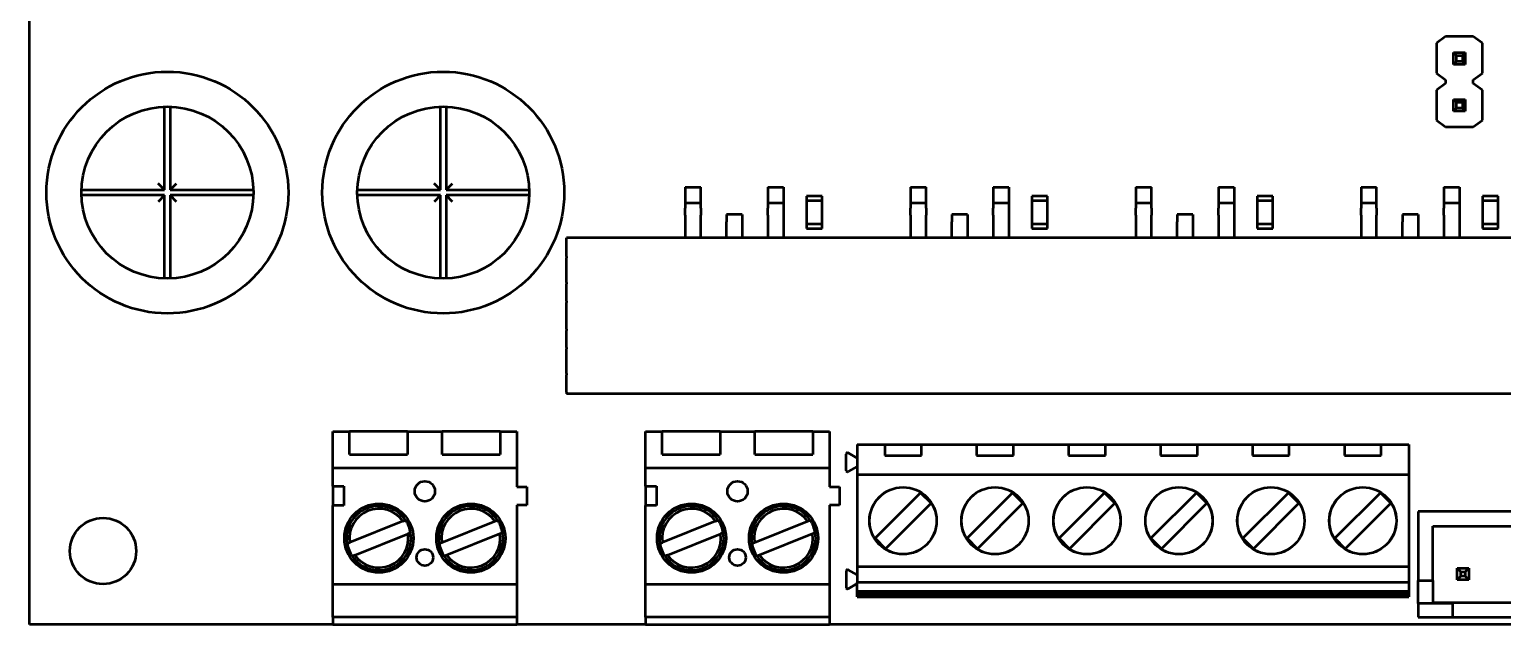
# Model space of a CAD drawing. Header units: inches. Extents: x 2.92 to 8.77, y 2.26 to 6.
# Drawn here: x 3.007 to 6.16, y 2.264 to 3.538 of the extents above; entities that cross this region are included whole.
import ezdxf

# ---------------------------------------------------------------- set-up
doc = ezdxf.new("R2010")
doc.units = ezdxf.units.IN
doc.header["$MEASUREMENT"] = 0
doc.layers.add('Visible (ANSI)', color=7, linetype='Continuous', lineweight=50)

msp = doc.modelspace()

# ---------------------------------------------------------------- linework, layer by layer
at = {"layer": 'Visible (ANSI)'}
for p, q in [((3.0069, 2.2638), (3.0069, 5.1102)), ((6.0384, 3.5236), (6.0187, 3.5091)), ((6.0187, 3.5091), (6.0187, 3.4451)), ((6.0974, 3.5236), (6.0384, 3.5236)), ((6.1171, 3.5091), (6.0974, 3.5236)), ((6.1171, 3.4451), (6.1171, 3.5091)), ((6.0553, 3.4887), (6.0805, 3.4887)), ((6.0553, 3.4635), (6.0553, 3.4887)), ((6.0553, 3.4887), (6.0616, 3.4824)), ((6.0616, 3.4698), (6.0553, 3.4635)), ((6.0616, 3.4698), (6.0616, 3.4824)), ((6.0616, 3.4824), (6.0742, 3.4824)), ((6.0742, 3.4698), (6.0616, 3.4698)), ((6.0805, 3.4887), (6.0742, 3.4824)), ((6.0742, 3.4824), (6.0742, 3.4698)), ((6.0742, 3.4698), (6.0805, 3.4635)), ((6.0805, 3.4887), (6.0805, 3.4635)), ((6.0187, 3.4451), (6.0384, 3.4305)), ((6.0805, 3.4635), (6.0553, 3.4635)), ((6.0974, 3.4305), (6.1171, 3.4451)), ((6.0384, 3.4226), (6.0187, 3.4081)), ((6.0187, 3.4081), (6.0187, 3.3441)), ((6.0384, 3.4305), (6.0384, 3.4226)), ((6.0974, 3.4226), (6.0974, 3.4305)), ((6.1171, 3.4081), (6.0974, 3.4226)), ((6.1171, 3.3441), (6.1171, 3.4081)), ((6.0553, 3.3887), (6.0805, 3.3887)), ((6.0553, 3.3635), (6.0553, 3.3887)), ((6.0553, 3.3887), (6.0616, 3.3824)), ((6.0616, 3.3698), (6.0616, 3.3824)), ((6.0616, 3.3824), (6.0742, 3.3824)), ((6.0805, 3.3887), (6.0742, 3.3824)), ((6.0742, 3.3824), (6.0742, 3.3698)), ((6.0805, 3.3887), (6.0805, 3.3635)), ((3.2963, 3.1949), (3.2963, 3.3729)), ((3.3081, 3.3729), (3.3081, 3.1949)), ((3.8868, 3.1949), (3.8868, 3.3729)), ((3.8986, 3.3729), (3.8986, 3.1949)), ((6.0187, 3.3441), (6.0384, 3.3295)), ((6.0616, 3.3698), (6.0553, 3.3635)), ((6.0805, 3.3635), (6.0553, 3.3635)), ((6.0742, 3.3698), (6.0616, 3.3698)), ((6.0742, 3.3698), (6.0805, 3.3635)), ((6.0974, 3.3295), (6.1171, 3.3441)), ((6.0384, 3.3295), (6.0974, 3.3295)), ((3.1182, 3.1949), (3.2963, 3.1949)), ((3.2963, 3.1949), (3.2825, 3.2087)), ((3.3081, 3.1949), (3.3219, 3.2087)), ((3.3081, 3.1949), (3.4861, 3.1949)), ((3.7088, 3.1949), (3.8868, 3.1949)), ((3.8868, 3.1949), (3.873, 3.2087)), ((3.8986, 3.1949), (3.9124, 3.2087)), ((3.8986, 3.1949), (4.0767, 3.1949)), ((4.4104, 3.2008), (4.4439, 3.2008)), ((4.4104, 3.2008), (4.4104, 3.1673)), ((4.4439, 3.1673), (4.4439, 3.2008)), ((4.5876, 3.2008), (4.5876, 3.1673)), ((4.5876, 3.2008), (4.6211, 3.2008)), ((4.6211, 3.2008), (4.6211, 3.1673)), ((4.8927, 3.2008), (4.9262, 3.2008)), ((4.8927, 3.2008), (4.8927, 3.1673)), ((4.9262, 3.1673), (4.9262, 3.2008)), ((5.0699, 3.2008), (5.0699, 3.1673)), ((5.0699, 3.2008), (5.1033, 3.2008)), ((5.1033, 3.2008), (5.1033, 3.1673)), ((5.375, 3.2008), (5.4085, 3.2008)), ((5.375, 3.2008), (5.375, 3.1673)), ((5.4085, 3.1673), (5.4085, 3.2008)), ((5.5522, 3.2008), (5.5522, 3.1673)), ((5.5522, 3.2008), (5.5856, 3.2008)), ((5.5856, 3.2008), (5.5856, 3.1673)), ((5.8573, 3.2008), (5.8907, 3.2008)), ((5.8573, 3.2008), (5.8573, 3.1673)), ((5.8907, 3.1673), (5.8907, 3.2008)), ((6.0344, 3.2008), (6.0344, 3.1673)), ((6.0344, 3.2008), (6.0679, 3.2008)), ((6.0679, 3.2008), (6.0679, 3.1673)), ((3.2963, 3.1831), (3.1182, 3.1831)), ((3.2963, 3.1831), (3.2825, 3.1693)), ((3.2963, 3.005), (3.2963, 3.1831)), ((3.4861, 3.1831), (3.3081, 3.1831)), ((3.3219, 3.1693), (3.3081, 3.1831)), ((3.3081, 3.1831), (3.3081, 3.005)), ((3.8868, 3.1831), (3.7088, 3.1831)), ((3.8868, 3.1831), (3.873, 3.1693)), ((3.8868, 3.005), (3.8868, 3.1831)), ((4.0767, 3.1831), (3.8986, 3.1831)), ((3.9124, 3.1693), (3.8986, 3.1831)), ((3.8986, 3.1831), (3.8986, 3.005)), ((4.4104, 3.1673), (4.4439, 3.1673)), ((4.4104, 3.1673), (4.4104, 3.1555)), ((4.4104, 3.1407), (4.4104, 3.1555)), ((4.4439, 3.1555), (4.4439, 3.1673)), ((4.4439, 3.1555), (4.4439, 3.1407)), ((4.5876, 3.1673), (4.5876, 3.1555)), ((4.5876, 3.1673), (4.6211, 3.1673)), ((4.5876, 3.1407), (4.5876, 3.1555)), ((4.6211, 3.1673), (4.6211, 3.1555)), ((4.6211, 3.1555), (4.6211, 3.1407)), ((4.6703, 3.1811), (4.6703, 3.1713)), ((4.7037, 3.1811), (4.6703, 3.1811)), ((4.6703, 3.1713), (4.6703, 3.122)), ((4.7037, 3.1713), (4.6703, 3.1713)), ((4.7037, 3.1713), (4.7037, 3.1811)), ((4.7037, 3.122), (4.7037, 3.1713)), ((4.8927, 3.1673), (4.9262, 3.1673)), ((4.8927, 3.1673), (4.8927, 3.1555)), ((4.8927, 3.1407), (4.8927, 3.1555)), ((4.9262, 3.1555), (4.9262, 3.1673)), ((4.9262, 3.1555), (4.9262, 3.1407)), ((5.0699, 3.1673), (5.0699, 3.1555)), ((5.0699, 3.1673), (5.1033, 3.1673)), ((5.0699, 3.1407), (5.0699, 3.1555)), ((5.1033, 3.1673), (5.1033, 3.1555)), ((5.1033, 3.1555), (5.1033, 3.1407)), ((5.1526, 3.1811), (5.1526, 3.1713)), ((5.186, 3.1811), (5.1526, 3.1811)), ((5.1526, 3.1713), (5.1526, 3.122)), ((5.186, 3.1713), (5.1526, 3.1713)), ((5.186, 3.1713), (5.186, 3.1811)), ((5.186, 3.122), (5.186, 3.1713)), ((5.375, 3.1673), (5.4085, 3.1673)), ((5.375, 3.1673), (5.375, 3.1555)), ((5.375, 3.1407), (5.375, 3.1555)), ((5.4085, 3.1555), (5.4085, 3.1673)), ((5.4085, 3.1555), (5.4085, 3.1407)), ((5.5522, 3.1673), (5.5522, 3.1555)), ((5.5522, 3.1673), (5.5856, 3.1673)), ((5.5522, 3.1407), (5.5522, 3.1555)), ((5.5856, 3.1673), (5.5856, 3.1555)), ((5.5856, 3.1555), (5.5856, 3.1407)), ((5.6348, 3.1811), (5.6348, 3.1713)), ((5.6683, 3.1811), (5.6348, 3.1811)), ((5.6348, 3.1713), (5.6348, 3.122)), ((5.6683, 3.1713), (5.6348, 3.1713)), ((5.6683, 3.1713), (5.6683, 3.1811)), ((5.6683, 3.122), (5.6683, 3.1713)), ((5.8573, 3.1673), (5.8907, 3.1673)), ((5.8573, 3.1673), (5.8573, 3.1555)), ((5.8573, 3.1407), (5.8573, 3.1555)), ((5.8907, 3.1555), (5.8907, 3.1673)), ((5.8907, 3.1555), (5.8907, 3.1407)), ((6.0344, 3.1673), (6.0344, 3.1555)), ((6.0344, 3.1673), (6.0679, 3.1673)), ((6.0344, 3.1407), (6.0344, 3.1555)), ((6.0679, 3.1673), (6.0679, 3.1555)), ((6.0679, 3.1555), (6.0679, 3.1407)), ((6.1171, 3.1811), (6.1171, 3.1713)), ((6.1506, 3.1811), (6.1171, 3.1811)), ((6.1171, 3.1713), (6.1171, 3.122)), ((6.1506, 3.1713), (6.1171, 3.1713)), ((6.1506, 3.1713), (6.1506, 3.1811)), ((6.1506, 3.122), (6.1506, 3.1713)), ((4.4104, 3.1407), (4.4104, 3.0924)), ((4.4439, 3.0924), (4.4439, 3.1407)), ((4.499, 3.1417), (4.499, 3.126)), ((4.5325, 3.1417), (4.499, 3.1417)), ((4.499, 3.0924), (4.499, 3.126)), ((4.5325, 3.1417), (4.5325, 3.126)), ((4.5325, 3.126), (4.5325, 3.0924)), ((4.5876, 3.1407), (4.5876, 3.0924)), ((4.6211, 3.1407), (4.6211, 3.0924)), ((4.6703, 3.122), (4.6703, 3.1122)), ((4.6703, 3.122), (4.7037, 3.122)), ((4.7037, 3.1122), (4.7037, 3.122)), ((4.8927, 3.1407), (4.8927, 3.0924)), ((4.9262, 3.0924), (4.9262, 3.1407)), ((4.9813, 3.1417), (4.9813, 3.126)), ((5.0148, 3.1417), (4.9813, 3.1417)), ((4.9813, 3.0924), (4.9813, 3.126)), ((5.0148, 3.1417), (5.0148, 3.126)), ((5.0148, 3.126), (5.0148, 3.0924)), ((5.0699, 3.1407), (5.0699, 3.0924)), ((5.1033, 3.1407), (5.1033, 3.0924)), ((5.1526, 3.122), (5.1526, 3.1122)), ((5.1526, 3.122), (5.186, 3.122)), ((5.186, 3.1122), (5.186, 3.122)), ((5.375, 3.1407), (5.375, 3.0924)), ((5.4085, 3.0924), (5.4085, 3.1407)), ((5.4636, 3.1417), (5.4636, 3.126)), ((5.497, 3.1417), (5.4636, 3.1417)), ((5.4636, 3.0924), (5.4636, 3.126)), ((5.497, 3.1417), (5.497, 3.126)), ((5.497, 3.126), (5.497, 3.0924)), ((5.5522, 3.1407), (5.5522, 3.0924)), ((5.5856, 3.1407), (5.5856, 3.0924)), ((5.6348, 3.122), (5.6348, 3.1122)), ((5.6348, 3.122), (5.6683, 3.122)), ((5.6683, 3.1122), (5.6683, 3.122)), ((5.8573, 3.1407), (5.8573, 3.0924)), ((5.8907, 3.0924), (5.8907, 3.1407)), ((5.9459, 3.1417), (5.9459, 3.126)), ((5.9793, 3.1417), (5.9459, 3.1417)), ((5.9459, 3.0924), (5.9459, 3.126)), ((5.9793, 3.1417), (5.9793, 3.126)), ((5.9793, 3.126), (5.9793, 3.0924)), ((6.0344, 3.1407), (6.0344, 3.0924)), ((6.0679, 3.1407), (6.0679, 3.0924)), ((6.1171, 3.122), (6.1171, 3.1122)), ((6.1171, 3.122), (6.1506, 3.122)), ((6.1506, 3.1122), (6.1506, 3.122)), ((4.1565, 3.0887), (4.1565, 3.0924)), ((4.1565, 3.0924), (4.1565, 3.0924)), ((6.3219, 3.0924), (4.1565, 3.0924)), ((4.6703, 3.1122), (4.7037, 3.1122)), ((5.1526, 3.1122), (5.186, 3.1122)), ((5.6348, 3.1122), (5.6683, 3.1122)), ((6.1171, 3.1122), (6.1506, 3.1122)), ((4.1565, 3.052), (4.1565, 3.0887)), ((4.1565, 3.052), (4.1565, 3.0492)), ((4.1565, 3.0394), (4.1565, 3.0492)), ((4.1565, 3.0059), (4.1565, 3.0394)), ((4.1565, 2.9961), (4.1565, 3.0059)), ((4.1565, 2.9961), (4.1565, 2.9933)), ((4.1565, 2.9565), (4.1565, 2.9933)), ((4.1565, 2.9565), (4.1565, 2.9537)), ((4.1565, 2.9439), (4.1565, 2.9537)), ((4.1565, 2.9065), (4.1565, 2.9439)), ((4.1565, 2.8967), (4.1565, 2.9065)), ((4.1565, 2.8967), (4.1565, 2.8939)), ((4.1565, 2.8571), (4.1565, 2.8939)), ((4.1565, 2.8571), (4.1565, 2.8543)), ((4.1565, 2.8445), (4.1565, 2.8543)), ((4.1565, 2.811), (4.1565, 2.8445)), ((4.1565, 2.8012), (4.1565, 2.811)), ((4.1565, 2.8012), (4.1565, 2.7984)), ((4.1565, 2.7616), (4.1565, 2.7984)), ((4.1565, 2.7616), (4.1565, 2.758)), ((4.1565, 2.758), (4.1565, 2.758)), ((6.3219, 2.758), (4.1565, 2.758)), ((3.6565, 2.6772), (3.6919, 2.6772)), ((3.6565, 2.5984), (3.6565, 2.6772)), ((3.6919, 2.628), (3.6919, 2.6772)), ((3.8159, 2.6772), (3.6919, 2.6772)), ((3.8159, 2.6772), (3.8907, 2.6772)), ((3.8159, 2.6772), (3.8159, 2.628)), ((3.8907, 2.628), (3.8907, 2.6772)), ((4.0148, 2.6772), (3.8907, 2.6772)), ((4.0148, 2.6772), (4.0502, 2.6772)), ((4.0148, 2.6772), (4.0148, 2.628)), ((4.0502, 2.6772), (4.0502, 2.5984)), ((4.3258, 2.6772), (4.3612, 2.6772)), ((4.3258, 2.5984), (4.3258, 2.6772)), ((4.3612, 2.628), (4.3612, 2.6772)), ((4.4852, 2.6772), (4.3612, 2.6772)), ((4.4852, 2.6772), (4.56, 2.6772)), ((4.4852, 2.6772), (4.4852, 2.628)), ((4.56, 2.628), (4.56, 2.6772)), ((4.6841, 2.6772), (4.56, 2.6772)), ((4.6841, 2.6772), (4.7195, 2.6772)), ((4.6841, 2.6772), (4.6841, 2.628)), ((4.7195, 2.6772), (4.7195, 2.5984)), ((4.7785, 2.6495), (4.7785, 2.5846)), ((4.7785, 2.6495), (4.8376, 2.6495)), ((4.8376, 2.6495), (4.9163, 2.6495)), ((4.8376, 2.6495), (4.8376, 2.6259)), ((4.9163, 2.6495), (5.0344, 2.6495)), ((4.9163, 2.6259), (4.9163, 2.6495)), ((5.0344, 2.6495), (5.1132, 2.6495)), ((5.0344, 2.6495), (5.0344, 2.6259)), ((5.1132, 2.6495), (5.2313, 2.6495)), ((5.1132, 2.6259), (5.1132, 2.6495)), ((5.2313, 2.6495), (5.31, 2.6495)), ((5.2313, 2.6495), (5.2313, 2.6259)), ((5.31, 2.6495), (5.4281, 2.6495)), ((5.31, 2.6259), (5.31, 2.6495)), ((5.4281, 2.6495), (5.5069, 2.6495)), ((5.4281, 2.6495), (5.4281, 2.6259)), ((5.5069, 2.6495), (5.625, 2.6495)), ((5.5069, 2.6259), (5.5069, 2.6495)), ((5.625, 2.6495), (5.7037, 2.6495)), ((5.625, 2.6495), (5.625, 2.6259)), ((5.7037, 2.6495), (5.8219, 2.6495)), ((5.7037, 2.6259), (5.7037, 2.6495)), ((5.8219, 2.6495), (5.9006, 2.6495)), ((5.8219, 2.6495), (5.8219, 2.6259)), ((5.9006, 2.6495), (5.9596, 2.6495)), ((5.9006, 2.6259), (5.9006, 2.6495)), ((5.9596, 2.6495), (5.9596, 2.5846)), ((3.6919, 2.628), (3.8159, 2.628)), ((3.8907, 2.628), (4.0148, 2.628)), ((4.3612, 2.628), (4.4852, 2.628)), ((4.56, 2.628), (4.6841, 2.628)), ((4.7553, 2.6305), (4.755, 2.6287)), ((4.755, 2.594), (4.755, 2.6287)), ((4.7565, 2.6314), (4.7553, 2.6305)), ((4.758, 2.632), (4.7565, 2.6314)), ((4.758, 2.632), (4.7598, 2.6314)), ((4.7598, 2.6314), (4.7785, 2.6205)), ((4.8376, 2.6259), (4.9163, 2.6259)), ((5.0344, 2.6259), (5.1132, 2.6259)), ((5.2313, 2.6259), (5.31, 2.6259)), ((5.4281, 2.6259), (5.5069, 2.6259)), ((5.625, 2.6259), (5.7037, 2.6259)), ((5.8219, 2.6259), (5.9006, 2.6259)), ((4.0502, 2.5984), (3.6565, 2.5984)), ((3.6565, 2.56), (3.6565, 2.5984)), ((4.0502, 2.5984), (4.0502, 2.5591)), ((4.7195, 2.5984), (4.3258, 2.5984)), ((4.3258, 2.56), (4.3258, 2.5984)), ((4.7195, 2.5984), (4.7195, 2.5591)), ((4.755, 2.594), (4.7553, 2.5925)), ((4.7553, 2.5925), (4.7565, 2.5913)), ((4.7565, 2.5913), (4.758, 2.5906)), ((4.758, 2.5906), (4.7598, 2.5913)), ((4.7785, 2.6021), (4.7598, 2.5913)), ((3.6565, 2.56), (3.6801, 2.56)), ((3.6565, 2.56), (3.6565, 2.5187)), ((3.6801, 2.56), (3.6801, 2.5187)), ((4.0502, 2.5591), (4.0719, 2.5591)), ((4.0719, 2.5591), (4.0719, 2.5197)), ((4.3258, 2.56), (4.3494, 2.56)), ((4.3258, 2.56), (4.3258, 2.5187)), ((4.3494, 2.56), (4.3494, 2.5187)), ((4.7195, 2.5591), (4.7411, 2.5591)), ((4.7411, 2.5591), (4.7411, 2.5197)), ((4.7785, 2.5846), (4.7785, 2.3878)), ((5.9596, 2.5846), (4.7785, 2.5846)), ((5.9596, 2.5846), (5.9596, 2.3878)), ((4.9146, 2.546), (4.8171, 2.4486)), ((4.8394, 2.4263), (4.9368, 2.5237)), ((4.9368, 2.5237), (4.9146, 2.546)), ((5.1114, 2.546), (5.014, 2.4486)), ((5.0362, 2.4263), (5.1337, 2.5237)), ((5.1337, 2.5237), (5.1114, 2.546)), ((5.3083, 2.546), (5.2108, 2.4486)), ((5.2331, 2.4263), (5.3305, 2.5237)), ((5.3305, 2.5237), (5.3083, 2.546)), ((5.5051, 2.546), (5.4077, 2.4486)), ((5.4299, 2.4263), (5.5274, 2.5237)), ((5.5274, 2.5237), (5.5051, 2.546)), ((5.702, 2.546), (5.6045, 2.4486)), ((5.6268, 2.4263), (5.7242, 2.5237)), ((5.7242, 2.5237), (5.702, 2.546)), ((5.8988, 2.546), (5.8014, 2.4486)), ((5.8236, 2.4263), (5.9211, 2.5237)), ((5.9211, 2.5237), (5.8988, 2.546)), ((3.6801, 2.5187), (3.6565, 2.5187)), ((3.6565, 2.3504), (3.6565, 2.5187)), ((4.0502, 2.5197), (4.0502, 2.3504)), ((4.0719, 2.5197), (4.0502, 2.5197)), ((4.3494, 2.5187), (4.3258, 2.5187)), ((4.3258, 2.3504), (4.3258, 2.5187)), ((4.7195, 2.5197), (4.7195, 2.3504)), ((4.7411, 2.5197), (4.7195, 2.5197)), ((6.2707, 2.5059), (5.9793, 2.5059)), ((5.9793, 2.5059), (5.9793, 2.3583)), ((3.8062, 2.4854), (3.6926, 2.4396)), ((3.8062, 2.4854), (3.8118, 2.4877)), ((3.8228, 2.4603), (3.8172, 2.4581)), ((3.8895, 2.4396), (4.003, 2.4854)), ((4.003, 2.4854), (4.0086, 2.4877)), ((4.0197, 2.4603), (4.0141, 2.4581)), ((4.4755, 2.4854), (4.3619, 2.4396)), ((4.4755, 2.4854), (4.4811, 2.4877)), ((4.4921, 2.4603), (4.4865, 2.4581)), ((4.5588, 2.4396), (4.6723, 2.4854)), ((4.6723, 2.4854), (4.6779, 2.4877)), ((4.689, 2.4603), (4.6834, 2.4581)), ((6.0108, 2.4744), (6.2392, 2.4744)), ((6.0108, 2.3583), (6.0108, 2.4744)), ((3.687, 2.4373), (3.6926, 2.4396)), ((3.7037, 2.4122), (3.8172, 2.4581)), ((3.8838, 2.4373), (3.8895, 2.4396)), ((4.0141, 2.4581), (3.9005, 2.4122)), ((4.3563, 2.4373), (4.3619, 2.4396)), ((4.373, 2.4122), (4.4865, 2.4581)), ((4.5531, 2.4373), (4.5588, 2.4396)), ((4.6834, 2.4581), (4.5698, 2.4122)), ((4.8171, 2.4486), (4.8394, 2.4263)), ((5.014, 2.4486), (5.0362, 2.4263)), ((5.2108, 2.4486), (5.2331, 2.4263)), ((5.4077, 2.4486), (5.4299, 2.4263)), ((5.6045, 2.4486), (5.6268, 2.4263)), ((5.8014, 2.4486), (5.8236, 2.4263)), ((3.7037, 2.4122), (3.6981, 2.4099)), ((3.9005, 2.4122), (3.8949, 2.4099)), ((4.373, 2.4122), (4.3673, 2.4099)), ((4.5698, 2.4122), (4.5642, 2.4099)), ((4.7553, 2.3799), (4.755, 2.3784)), ((4.755, 2.3784), (4.755, 2.3434)), ((4.7565, 2.3811), (4.7553, 2.3799)), ((4.758, 2.3817), (4.7565, 2.3811)), ((4.758, 2.3817), (4.7598, 2.3811)), ((4.7785, 2.3702), (4.7598, 2.3811)), ((4.7785, 2.3878), (4.7785, 2.3542)), ((4.7785, 2.3878), (5.9596, 2.3878)), ((5.9596, 2.3878), (5.9596, 2.3542)), ((6.0632, 2.3846), (6.0884, 2.3846)), ((6.0632, 2.3846), (6.0711, 2.3768)), ((6.0632, 2.3594), (6.0632, 2.3846)), ((6.0632, 2.3594), (6.0711, 2.3673)), ((6.0711, 2.3768), (6.0805, 2.3768)), ((6.0711, 2.3673), (6.0711, 2.3768)), ((6.0805, 2.3673), (6.0711, 2.3673)), ((6.0805, 2.3768), (6.0884, 2.3846)), ((6.0805, 2.3768), (6.0805, 2.3673)), ((6.0805, 2.3673), (6.0884, 2.3594)), ((6.0884, 2.3846), (6.0884, 2.3594)), ((3.6565, 2.3504), (4.0502, 2.3504)), ((3.6565, 2.2795), (3.6565, 2.3504)), ((4.0502, 2.3504), (4.0502, 2.2795)), ((4.3258, 2.3504), (4.7195, 2.3504)), ((4.3258, 2.2795), (4.3258, 2.3504)), ((4.7195, 2.3504), (4.7195, 2.2795)), ((4.755, 2.3434), (4.7553, 2.3419)), ((4.7553, 2.3419), (4.7565, 2.3406)), ((4.7565, 2.3406), (4.758, 2.3403)), ((4.7598, 2.3406), (4.758, 2.3403)), ((4.7598, 2.3406), (4.7785, 2.3518)), ((4.7785, 2.3346), (4.7785, 2.3542)), ((5.9596, 2.3542), (4.7785, 2.3542)), ((4.7785, 2.331), (4.7785, 2.3346)), ((5.9596, 2.3346), (4.7785, 2.3346)), ((5.9596, 2.3542), (5.9596, 2.3346)), ((5.9596, 2.3346), (5.9596, 2.331)), ((5.9793, 2.3091), (5.9793, 2.3583)), ((5.9793, 2.3583), (6.0108, 2.3583)), ((6.0108, 2.3583), (6.0108, 2.311)), ((6.0884, 2.3594), (6.0632, 2.3594)), ((4.7785, 2.3277), (4.7785, 2.331)), ((5.9596, 2.331), (4.7785, 2.331)), ((4.7785, 2.3249), (4.7785, 2.3277)), ((4.7785, 2.3277), (5.9596, 2.3277)), ((4.7785, 2.3234), (4.7785, 2.3249)), ((4.7785, 2.3249), (5.9596, 2.3249)), ((4.7785, 2.3234), (4.7785, 2.3228)), ((4.7785, 2.3234), (5.9596, 2.3234)), ((4.7785, 2.3228), (5.9596, 2.3228)), ((5.9596, 2.331), (5.9596, 2.3277)), ((5.9596, 2.3277), (5.9596, 2.3249)), ((5.9596, 2.3249), (5.9596, 2.3234)), ((5.9596, 2.3234), (5.9596, 2.3228)), ((5.9793, 2.3091), (5.9793, 2.2795)), ((6.0541, 2.3091), (5.9793, 2.3091)), ((6.0108, 2.311), (6.0541, 2.311)), ((6.0541, 2.311), (6.1959, 2.311)), ((6.0541, 2.3091), (6.0541, 2.311)), ((6.0541, 2.2795), (6.0541, 2.3091)), ((4.0502, 2.2795), (3.6565, 2.2795)), ((3.6565, 2.2795), (3.6565, 2.2638)), ((4.0502, 2.2795), (4.0502, 2.2638)), ((4.7195, 2.2795), (4.3258, 2.2795)), ((4.3258, 2.2795), (4.3258, 2.2638)), ((4.7195, 2.2795), (4.7195, 2.2638)), ((5.9793, 2.2795), (6.0541, 2.2795)), ((6.0541, 2.2795), (6.1959, 2.2795)), ((3.6565, 2.2638), (3.0069, 2.2638)), ((3.6565, 2.2638), (4.0502, 2.2638)), ((4.3258, 2.2638), (4.0502, 2.2638)), ((4.3258, 2.2638), (4.7195, 2.2638)), ((8.7746, 2.2638), (4.7195, 2.2638))]:
    msp.add_line(p, q, dxfattribs=at)
for centre, radius in [((3.3022, 3.189), 0.2589), ((3.8927, 3.189), 0.2589), ((3.3022, 3.189), 0.1841), ((3.8927, 3.189), 0.1841), ((3.8533, 2.5492), 0.0217), ((4.5226, 2.5492), 0.0217), ((4.877, 2.4861), 0.0719), ((4.877, 2.4861), 0.0717), ((5.0738, 2.4861), 0.0719), ((5.0738, 2.4861), 0.0717), ((5.2707, 2.4861), 0.0719), ((5.2707, 2.4861), 0.0717), ((5.4675, 2.4861), 0.0719), ((5.4675, 2.4861), 0.0717), ((5.6644, 2.4861), 0.0719), ((5.6644, 2.4861), 0.0717), ((5.8612, 2.4861), 0.0719), ((5.8612, 2.4861), 0.0717), ((3.1644, 2.4213), 0.0709), ((3.7549, 2.4488), 0.0738), ((3.9518, 2.4488), 0.0738), ((4.4242, 2.4488), 0.0738), ((4.6211, 2.4488), 0.0738), ((3.8533, 2.4075), 0.0177), ((4.5226, 2.4075), 0.0177)]:
    msp.add_circle(centre, radius, dxfattribs=at)
for centre, radius, start, end in [((3.7549, 2.4488), 0.0689, 34.3736, 189.6264), ((3.7549, 2.4488), 0.063, 35.5548, 188.4452), ((3.9518, 2.4488), 0.0689, 34.3736, 189.6264), ((3.9518, 2.4488), 0.063, 35.5548, 188.4452), ((4.4242, 2.4488), 0.0689, 34.3736, 189.6264), ((4.4242, 2.4488), 0.063, 35.5548, 188.4452), ((4.6211, 2.4488), 0.0689, 34.3736, 189.6264), ((4.6211, 2.4488), 0.063, 35.5548, 188.4452), ((3.7549, 2.4488), 0.0689, 214.3736, 9.6264), ((3.7549, 2.4488), 0.0689, 9.6264, 34.3736), ((3.9518, 2.4488), 0.0689, 214.3736, 9.6264), ((3.9518, 2.4488), 0.0689, 9.6264, 34.3736), ((4.4242, 2.4488), 0.0689, 214.3736, 9.6264), ((4.4242, 2.4488), 0.0689, 9.6264, 34.3736), ((4.6211, 2.4488), 0.0689, 214.3736, 9.6264), ((4.6211, 2.4488), 0.0689, 9.6264, 34.3736), ((3.7549, 2.4488), 0.0689, 189.6264, 214.3736), ((3.7549, 2.4488), 0.063, 215.5548, 8.4452), ((3.9518, 2.4488), 0.0689, 189.6264, 214.3736), ((3.9518, 2.4488), 0.063, 215.5548, 8.4452), ((4.4242, 2.4488), 0.0689, 189.6264, 214.3736), ((4.4242, 2.4488), 0.063, 215.5548, 8.4452), ((4.6211, 2.4488), 0.0689, 189.6264, 214.3736), ((4.6211, 2.4488), 0.063, 215.5548, 8.4452)]:
    msp.add_arc(centre, radius, start, end, dxfattribs=at)

doc.saveas('drawing.dxf')
